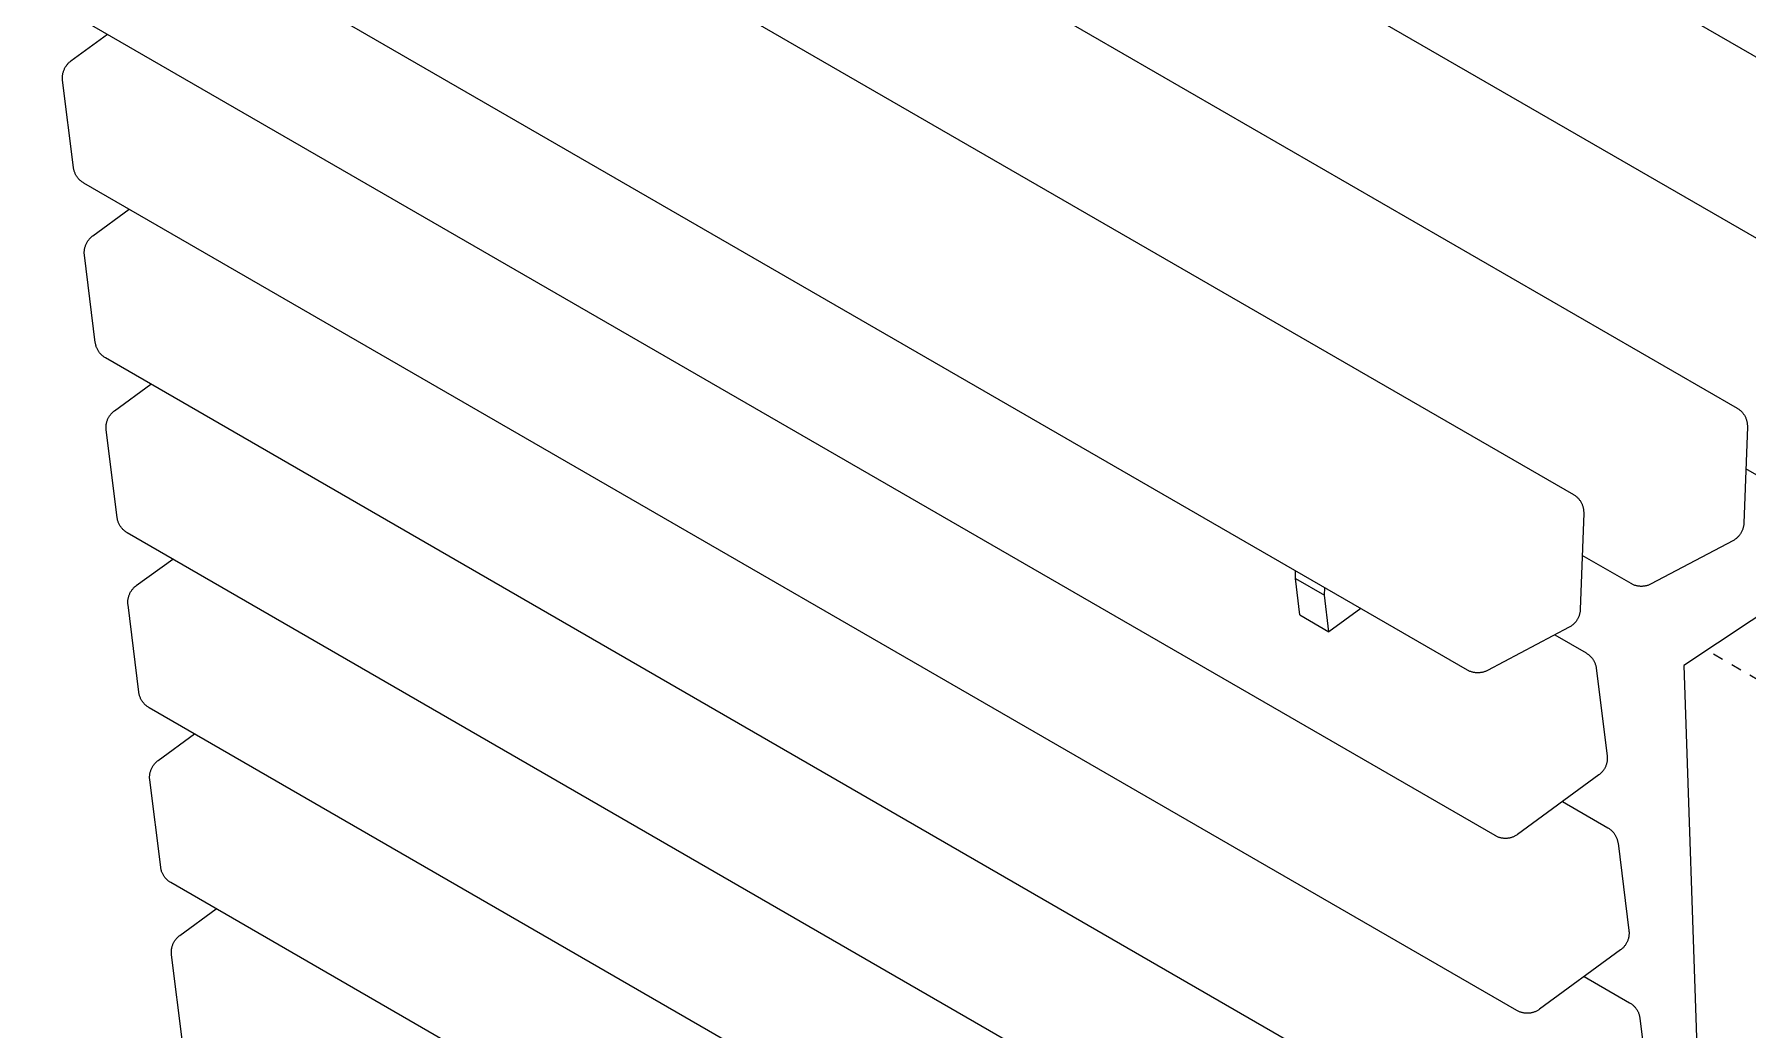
# Model space of a CAD drawing. Header units: inches. Extents: x -6 to 95, y -2 to 61.
# Drawn here: x 66.34 to 82.66, y 39.57 to 49.05 of the extents above; entities that cross this region are included whole.
import ezdxf

# ---------------------------------------------------------------- set-up
doc = ezdxf.new("R2010")
doc.units = ezdxf.units.IN
doc.linetypes.add('HIDDEN', pattern=[1.905, 1.27, -0.635])
doc.layers.add('ZANO_R', color=7, linetype='Continuous', lineweight=0)
doc.layers.add('ZANO_R_przerywana', color=250, linetype='HIDDEN', lineweight=0)

msp = doc.modelspace()

# ---------------------------------------------------------------- linework, layer by layer
at = {"layer": 'ZANO_R'}
for p, q in [((72.02806, 55.01718), (85.67631, 47.13737)), ((70.46965, 54.19349), (84.1179, 46.31367)), ((68.91125, 53.3698), (82.55949, 45.48998)), ((67.35284, 52.54611), (81.00108, 44.66629)), ((79.99199, 42.99455), (66.34375, 50.87437)), ((80.25561, 41.41805), (66.60737, 49.29787)), ((66.6932, 48.79467), (67.03959, 49.04833)), ((66.68259, 48.78632), (66.68782, 48.79059)), ((66.68782, 48.79059), (66.6932, 48.79467)), ((66.61262, 48.63836), (66.61283, 48.64511)), ((66.61265, 48.63161), (66.61262, 48.63836)), ((66.61291, 48.62487), (66.61265, 48.63161)), ((66.61283, 48.64511), (66.61326, 48.65185)), ((66.61326, 48.65185), (66.61393, 48.65857)), ((66.61393, 48.65857), (66.61483, 48.66526)), ((66.61483, 48.66526), (66.61595, 48.67191)), ((66.61595, 48.67191), (66.6173, 48.67853)), ((66.6173, 48.67853), (66.61888, 48.68509)), ((66.61888, 48.68509), (66.62069, 48.6916)), ((66.62069, 48.6916), (66.62271, 48.69804)), ((66.62271, 48.69804), (66.62495, 48.7044)), ((66.62495, 48.7044), (66.62742, 48.71069)), ((66.62742, 48.71069), (66.63009, 48.71689)), ((66.63009, 48.71689), (66.63298, 48.72299)), ((66.63298, 48.72299), (66.63607, 48.72899)), ((66.63607, 48.72899), (66.63937, 48.73488)), ((66.63937, 48.73488), (66.64286, 48.74066)), ((66.64286, 48.74066), (66.64656, 48.74631)), ((66.64656, 48.74631), (66.65044, 48.75183)), ((66.65044, 48.75183), (66.65451, 48.75722)), ((66.65451, 48.75722), (66.65877, 48.76246)), ((66.65877, 48.76246), (66.6632, 48.76755)), ((66.6632, 48.76755), (66.6678, 48.77249)), ((66.6678, 48.77249), (66.67257, 48.77727)), ((66.67257, 48.77727), (66.6775, 48.78188)), ((66.6775, 48.78188), (66.68259, 48.78632)), ((66.6134, 48.61813), (66.61291, 48.62487)), ((66.61412, 48.61142), (66.6134, 48.61813)), ((66.71783, 47.77875), (66.61412, 48.61142)), ((66.71878, 47.77208), (66.71783, 47.77875)), ((66.71995, 47.76545), (66.71878, 47.77208)), ((66.72135, 47.75886), (66.71995, 47.76545)), ((66.72297, 47.75232), (66.72135, 47.75886)), ((66.72482, 47.74585), (66.72297, 47.75232)), ((66.72689, 47.73944), (66.72482, 47.74585)), ((66.72917, 47.7331), (66.72689, 47.73944)), ((66.73167, 47.72685), (66.72917, 47.7331)), ((66.73439, 47.72068), (66.73167, 47.72685)), ((66.73731, 47.71462), (66.73439, 47.72068)), ((66.74044, 47.70865), (66.73731, 47.71462)), ((66.74377, 47.7028), (66.74044, 47.70865)), ((66.74729, 47.69706), (66.74377, 47.7028)), ((66.75102, 47.69145), (66.74729, 47.69706)), ((66.75493, 47.68597), (66.75102, 47.69145)), ((66.75902, 47.68062), (66.75493, 47.68597)), ((66.7633, 47.67542), (66.75902, 47.68062)), ((66.76775, 47.67037), (66.7633, 47.67542)), ((66.77238, 47.66547), (66.76775, 47.67037)), ((66.77716, 47.66073), (66.77238, 47.66547)), ((66.78211, 47.65616), (66.77716, 47.66073)), ((66.78721, 47.65176), (66.78211, 47.65616)), ((66.79246, 47.64754), (66.78721, 47.65176)), ((66.79785, 47.6435), (66.79246, 47.64754)), ((66.80337, 47.63965), (66.79785, 47.6435)), ((66.80902, 47.63599), (66.80337, 47.63965)), ((66.8148, 47.63252), (66.80902, 47.63599)), ((80.46304, 39.7527), (66.8148, 47.63252)), ((66.90062, 47.12932), (67.24702, 47.38298)), ((66.82136, 46.99322), (66.82225, 46.99991)), ((66.82225, 46.99991), (66.82338, 47.00657)), ((66.82338, 47.00657), (66.82473, 47.01318)), ((66.82473, 47.01318), (66.82631, 47.01974)), ((66.82631, 47.01974), (66.82811, 47.02625)), ((66.82811, 47.02625), (66.83014, 47.03269)), ((66.83014, 47.03269), (66.83238, 47.03906)), ((66.83238, 47.03906), (66.83484, 47.04534)), ((66.83484, 47.04534), (66.83752, 47.05154)), ((66.83752, 47.05154), (66.8404, 47.05765)), ((66.8404, 47.05765), (66.84349, 47.06365)), ((66.84349, 47.06365), (66.84679, 47.06954)), ((66.84679, 47.06954), (66.85029, 47.07531)), ((66.85029, 47.07531), (66.85398, 47.08096)), ((66.85398, 47.08096), (66.85787, 47.08648)), ((66.85787, 47.08648), (66.86194, 47.09187)), ((66.86194, 47.09187), (66.86619, 47.09711)), ((66.86619, 47.09711), (66.87062, 47.10221)), ((66.87062, 47.10221), (66.87523, 47.10714)), ((66.87523, 47.10714), (66.87999, 47.11192)), ((66.87999, 47.11192), (66.88492, 47.11653)), ((66.88492, 47.11653), (66.89001, 47.12098)), ((66.89001, 47.12098), (66.89524, 47.12524)), ((66.89524, 47.12524), (66.90062, 47.12932)), ((66.82005, 46.97301), (66.82025, 46.97976)), ((66.82007, 46.96626), (66.82005, 46.97301)), ((66.82033, 46.95952), (66.82007, 46.96626)), ((66.82025, 46.97976), (66.82069, 46.9865)), ((66.82082, 46.95278), (66.82033, 46.95952)), ((66.82069, 46.9865), (66.82136, 46.99322)), ((66.82154, 46.94607), (66.82082, 46.95278)), ((66.92525, 46.1134), (66.82154, 46.94607)), ((66.9262, 46.10673), (66.92525, 46.1134)), ((66.92737, 46.1001), (66.9262, 46.10673)), ((66.92877, 46.09351), (66.92737, 46.1001)), ((66.9304, 46.08698), (66.92877, 46.09351)), ((66.93225, 46.0805), (66.9304, 46.08698)), ((66.93431, 46.07409), (66.93225, 46.0805)), ((66.9366, 46.06775), (66.93431, 46.07409)), ((66.9391, 46.0615), (66.9366, 46.06775)), ((66.94181, 46.05534), (66.9391, 46.0615)), ((66.94473, 46.04927), (66.94181, 46.05534)), ((66.94786, 46.0433), (66.94473, 46.04927)), ((66.95119, 46.03745), (66.94786, 46.0433)), ((66.95472, 46.03171), (66.95119, 46.03745)), ((66.95844, 46.0261), (66.95472, 46.03171)), ((66.96235, 46.02062), (66.95844, 46.0261)), ((66.96645, 46.01527), (66.96235, 46.02062)), ((66.97073, 46.01007), (66.96645, 46.01527)), ((66.97518, 46.00502), (66.97073, 46.01007)), ((66.9798, 46.00012), (66.97518, 46.00502)), ((66.98459, 45.99538), (66.9798, 46.00012)), ((66.98954, 45.99081), (66.98459, 45.99538)), ((66.99463, 45.98642), (66.98954, 45.99081)), ((66.99988, 45.98219), (66.99463, 45.98642)), ((67.00527, 45.97816), (66.99988, 45.98219)), ((67.01079, 45.9743), (67.00527, 45.97816)), ((67.01645, 45.97064), (67.01079, 45.9743)), ((67.02222, 45.96717), (67.01645, 45.97064)), ((80.67046, 38.08736), (67.02222, 45.96717)), ((67.10805, 45.46397), (67.45444, 45.71763)), ((86.0501, 45.69571), (82.05351, 43.03799)), ((67.03554, 45.3609), (67.03756, 45.36734)), ((67.03756, 45.36734), (67.0398, 45.37371)), ((67.0398, 45.37371), (67.04227, 45.38)), ((67.04227, 45.38), (67.04494, 45.38619)), ((67.04494, 45.38619), (67.04783, 45.3923)), ((67.04783, 45.3923), (67.05092, 45.3983)), ((67.05092, 45.3983), (67.05422, 45.40419)), ((67.05422, 45.40419), (67.05771, 45.40996)), ((67.05771, 45.40996), (67.06141, 45.41562)), ((67.06141, 45.41562), (67.06529, 45.42114)), ((67.06529, 45.42114), (67.06936, 45.42652)), ((67.06936, 45.42652), (67.07362, 45.43176)), ((67.07362, 45.43176), (67.07805, 45.43686)), ((67.07805, 45.43686), (67.08265, 45.4418)), ((67.08265, 45.4418), (67.08742, 45.44658)), ((67.08742, 45.44658), (67.09235, 45.45119)), ((67.09235, 45.45119), (67.09744, 45.45563)), ((67.09744, 45.45563), (67.10267, 45.45989)), ((67.10267, 45.45989), (67.10805, 45.46397)), ((82.55949, 45.48998), (82.56521, 45.48655)), ((82.56521, 45.48655), (82.5708, 45.48293)), ((82.5708, 45.48293), (82.57627, 45.47912)), ((82.57627, 45.47912), (82.58161, 45.47513)), ((82.58161, 45.47513), (82.58681, 45.47096)), ((82.58681, 45.47096), (82.59187, 45.46662)), ((82.59187, 45.46662), (82.59677, 45.46211)), ((82.59677, 45.46211), (82.60152, 45.45743)), ((82.60152, 45.45743), (82.60611, 45.4526)), ((82.60611, 45.4526), (82.61054, 45.44761)), ((82.61054, 45.44761), (82.61479, 45.44248)), ((82.61479, 45.44248), (82.61886, 45.4372)), ((82.61886, 45.4372), (82.62276, 45.43179)), ((82.62276, 45.43179), (82.62647, 45.42626)), ((82.62647, 45.42626), (82.62999, 45.4206)), ((82.62999, 45.4206), (82.63332, 45.41482)), ((82.63332, 45.41482), (82.63645, 45.40894)), ((82.63645, 45.40894), (82.63938, 45.40295)), ((82.63938, 45.40295), (82.6421, 45.39686)), ((82.6421, 45.39686), (82.64462, 45.39069)), ((82.64462, 45.39069), (82.64692, 45.38444)), ((82.64692, 45.38444), (82.64902, 45.37811)), ((82.64902, 45.37811), (82.6509, 45.37172)), ((82.6509, 45.37172), (82.65256, 45.36526)), ((82.65256, 45.36526), (82.654, 45.35875)), ((67.02747, 45.30767), (67.02768, 45.31442)), ((67.0275, 45.30092), (67.02747, 45.30767)), ((67.02776, 45.29417), (67.0275, 45.30092)), ((67.02768, 45.31442), (67.02811, 45.32115)), ((67.02825, 45.28744), (67.02776, 45.29417)), ((67.02811, 45.32115), (67.02878, 45.32787)), ((67.02897, 45.28072), (67.02825, 45.28744)), ((67.02878, 45.32787), (67.02968, 45.33456)), ((67.13268, 44.44805), (67.02897, 45.28072)), ((67.02968, 45.33456), (67.0308, 45.34122)), ((67.0308, 45.34122), (67.03215, 45.34783)), ((67.03215, 45.34783), (67.03373, 45.3544)), ((67.03373, 45.3544), (67.03554, 45.3609)), ((82.65784, 45.31236), (82.62491, 44.3936)), ((82.654, 45.35875), (82.65522, 45.3522)), ((82.65522, 45.3522), (82.65622, 45.34561)), ((82.65622, 45.34561), (82.65699, 45.33899)), ((82.65699, 45.33899), (82.65754, 45.33235)), ((82.65754, 45.33235), (82.65787, 45.32569)), ((82.65797, 45.31902), (82.65784, 45.31236)), ((82.65787, 45.32569), (82.65797, 45.31902)), ((83.10881, 44.64193), (82.64344, 44.91061)), ((81.00108, 44.66629), (81.0068, 44.66286)), ((81.0068, 44.66286), (81.01239, 44.65924)), ((81.01239, 44.65924), (81.01786, 44.65543)), ((81.01786, 44.65543), (81.0232, 44.65144)), ((81.0232, 44.65144), (81.0284, 44.64727)), ((81.0284, 44.64727), (81.03346, 44.64293)), ((81.03346, 44.64293), (81.03836, 44.63841)), ((81.03836, 44.63841), (81.04311, 44.63374)), ((81.04311, 44.63374), (81.0477, 44.6289)), ((81.0477, 44.6289), (81.05213, 44.62392)), ((81.05213, 44.62392), (81.05638, 44.61879)), ((81.05638, 44.61879), (81.06046, 44.61351)), ((81.06046, 44.61351), (81.06435, 44.6081)), ((81.06435, 44.6081), (81.06806, 44.60257)), ((81.06806, 44.60257), (81.07158, 44.59691)), ((81.07158, 44.59691), (81.07491, 44.59113)), ((81.07491, 44.59113), (81.07804, 44.58524)), ((81.07804, 44.58524), (81.08097, 44.57926)), ((81.08097, 44.57926), (81.08369, 44.57317)), ((81.08369, 44.57317), (81.08621, 44.567)), ((81.08621, 44.567), (81.08852, 44.56075)), ((81.08852, 44.56075), (81.09061, 44.55442)), ((81.09061, 44.55442), (81.09249, 44.54802)), ((81.09249, 44.54802), (81.09415, 44.54157)), ((67.13362, 44.44138), (67.13268, 44.44805)), ((67.1348, 44.43475), (67.13362, 44.44138)), ((67.1362, 44.42816), (67.1348, 44.43475)), ((67.13782, 44.42163), (67.1362, 44.42816)), ((67.13967, 44.41515), (67.13782, 44.42163)), ((67.14174, 44.40874), (67.13967, 44.41515)), ((67.14402, 44.40241), (67.14174, 44.40874)), ((67.14652, 44.39615), (67.14402, 44.40241)), ((67.14924, 44.38999), (67.14652, 44.39615)), ((67.15216, 44.38392), (67.14924, 44.38999)), ((81.09943, 44.48867), (81.0665, 43.56991)), ((81.09415, 44.54157), (81.09559, 44.53506)), ((81.09559, 44.53506), (81.09681, 44.52851)), ((81.09681, 44.52851), (81.09781, 44.52192)), ((81.09781, 44.52192), (81.09858, 44.5153)), ((81.09858, 44.5153), (81.09913, 44.50866)), ((81.09913, 44.50866), (81.09946, 44.502)), ((81.09956, 44.49533), (81.09943, 44.48867)), ((81.09946, 44.502), (81.09956, 44.49533)), ((82.62456, 44.38695), (82.62398, 44.38031)), ((82.62491, 44.3936), (82.62456, 44.38695)), ((67.15529, 44.37796), (67.15216, 44.38392)), ((67.15861, 44.3721), (67.15529, 44.37796)), ((67.16214, 44.36637), (67.15861, 44.3721)), ((67.16586, 44.36075), (67.16214, 44.36637)), ((67.16978, 44.35527), (67.16586, 44.36075)), ((67.17387, 44.34993), (67.16978, 44.35527)), ((67.17815, 44.34472), (67.17387, 44.34993)), ((67.1826, 44.33967), (67.17815, 44.34472)), ((67.18723, 44.33477), (67.1826, 44.33967)), ((67.19201, 44.33004), (67.18723, 44.33477)), ((67.19696, 44.32547), (67.19201, 44.33004)), ((67.20206, 44.32107), (67.19696, 44.32547)), ((67.20731, 44.31685), (67.20206, 44.32107)), ((67.2127, 44.31281), (67.20731, 44.31685)), ((67.21822, 44.30895), (67.2127, 44.31281)), ((67.22387, 44.30529), (67.21822, 44.30895)), ((67.22965, 44.30183), (67.22387, 44.30529)), ((80.87789, 36.42201), (67.22965, 44.30183)), ((82.52011, 44.22653), (81.74091, 43.81468)), ((82.52595, 44.22974), (82.52011, 44.22653)), ((82.53168, 44.23315), (82.52595, 44.22974)), ((82.53728, 44.23675), (82.53168, 44.23315)), ((82.54276, 44.24053), (82.53728, 44.23675)), ((82.54812, 44.2445), (82.54276, 44.24053)), ((82.55333, 44.24865), (82.54812, 44.2445)), ((82.5584, 44.25298), (82.55333, 44.24865)), ((82.56332, 44.25747), (82.5584, 44.25298)), ((82.56808, 44.26213), (82.56332, 44.25747)), ((82.57269, 44.26694), (82.56808, 44.26213)), ((82.57713, 44.27191), (82.57269, 44.26694)), ((82.5814, 44.27702), (82.57713, 44.27191)), ((82.58549, 44.28228), (82.5814, 44.27702)), ((82.58941, 44.28767), (82.58549, 44.28228)), ((82.59314, 44.29319), (82.58941, 44.28767)), ((82.59668, 44.29884), (82.59314, 44.29319)), ((82.60002, 44.3046), (82.59668, 44.29884)), ((82.60317, 44.31047), (82.60002, 44.3046)), ((82.60612, 44.31644), (82.60317, 44.31047)), ((82.60887, 44.32251), (82.60612, 44.31644)), ((82.61141, 44.32867), (82.60887, 44.32251)), ((82.61374, 44.33492), (82.61141, 44.32867)), ((82.61586, 44.34123), (82.61374, 44.33492)), ((82.61776, 44.34762), (82.61586, 44.34123)), ((82.61944, 44.35406), (82.61776, 44.34762)), ((82.62091, 44.36056), (82.61944, 44.35406)), ((82.62216, 44.36711), (82.62091, 44.36056)), ((82.62318, 44.37369), (82.62216, 44.36711)), ((82.62398, 44.38031), (82.62318, 44.37369)), ((81.5504, 43.81824), (81.08503, 44.08692)), ((67.31547, 43.79862), (67.66187, 44.05228)), ((78.3536, 43.86718), (78.35618, 43.93899)), ((67.25525, 43.72695), (67.25834, 43.73295)), ((67.25834, 43.73295), (67.26164, 43.73884)), ((67.26164, 43.73884), (67.26514, 43.74462)), ((67.26514, 43.74462), (67.26883, 43.75027)), ((67.26883, 43.75027), (67.27272, 43.75579)), ((67.27272, 43.75579), (67.27679, 43.76117)), ((67.27679, 43.76117), (67.28104, 43.76642)), ((67.28104, 43.76642), (67.28547, 43.77151)), ((67.28547, 43.77151), (67.29007, 43.77645)), ((67.29007, 43.77645), (67.29484, 43.78123)), ((67.29484, 43.78123), (67.29977, 43.78584)), ((67.29977, 43.78584), (67.30486, 43.79028)), ((67.30486, 43.79028), (67.31009, 43.79454)), ((67.31009, 43.79454), (67.31547, 43.79862)), ((78.3536, 43.86718), (78.63214, 43.70636)), ((78.39531, 43.51919), (78.3536, 43.86718)), ((78.63214, 43.70636), (78.63471, 43.77817)), ((81.5564, 43.81492), (81.5504, 43.81824)), ((81.56251, 43.8118), (81.5564, 43.81492)), ((81.56872, 43.8089), (81.56251, 43.8118)), ((81.57503, 43.80622), (81.56872, 43.8089)), ((81.58143, 43.80376), (81.57503, 43.80622)), ((81.58792, 43.80152), (81.58143, 43.80376)), ((81.59448, 43.79952), (81.58792, 43.80152)), ((81.6011, 43.79774), (81.59448, 43.79952)), ((81.60778, 43.79619), (81.6011, 43.79774)), ((81.61451, 43.79488), (81.60778, 43.79619)), ((81.62128, 43.7938), (81.61451, 43.79488)), ((81.62809, 43.79295), (81.62128, 43.7938)), ((81.63492, 43.79235), (81.62809, 43.79295)), ((81.64177, 43.79198), (81.63492, 43.79235)), ((81.64862, 43.79185), (81.64177, 43.79198)), ((81.65548, 43.79196), (81.64862, 43.79185)), ((81.66233, 43.79231), (81.65548, 43.79196)), ((81.66916, 43.7929), (81.66233, 43.79231)), ((81.67597, 43.79373), (81.66916, 43.7929)), ((81.68275, 43.79479), (81.67597, 43.79373)), ((81.68948, 43.79608), (81.68275, 43.79479)), ((81.69617, 43.79762), (81.68948, 43.79608)), ((81.70279, 43.79938), (81.69617, 43.79762)), ((81.70936, 43.80137), (81.70279, 43.79938)), ((81.71584, 43.80359), (81.70936, 43.80137)), ((81.72225, 43.80603), (81.71584, 43.80359)), ((81.72857, 43.8087), (81.72225, 43.80603)), ((81.73479, 43.81158), (81.72857, 43.8087)), ((81.74091, 43.81468), (81.73479, 43.81158)), ((67.2349, 43.64232), (67.2351, 43.64907)), ((67.23492, 43.63557), (67.2349, 43.64232)), ((67.23518, 43.62882), (67.23492, 43.63557)), ((67.2351, 43.64907), (67.23554, 43.6558)), ((67.23567, 43.62209), (67.23518, 43.62882)), ((67.23554, 43.6558), (67.23621, 43.66252)), ((67.23639, 43.61538), (67.23567, 43.62209)), ((67.23621, 43.66252), (67.2371, 43.66921)), ((67.3401, 42.7827), (67.23639, 43.61538)), ((67.2371, 43.66921), (67.23823, 43.67587)), ((67.23823, 43.67587), (67.23958, 43.68248)), ((67.23958, 43.68248), (67.24116, 43.68905)), ((67.24116, 43.68905), (67.24296, 43.69555)), ((67.24296, 43.69555), (67.24499, 43.70199)), ((67.24499, 43.70199), (67.24723, 43.70836)), ((67.24723, 43.70836), (67.24969, 43.71465)), ((67.24969, 43.71465), (67.25237, 43.72085)), ((67.25237, 43.72085), (67.25525, 43.72695)), ((78.67384, 43.35838), (78.63214, 43.70636)), ((78.97714, 43.58048), (78.67384, 43.35838)), ((81.0665, 43.56991), (81.06615, 43.56325)), ((78.39531, 43.51919), (78.67384, 43.35838)), ((80.96754, 43.40605), (80.96171, 43.40283)), ((80.97327, 43.40946), (80.96754, 43.40605)), ((80.97888, 43.41306), (80.97327, 43.40946)), ((80.98436, 43.41684), (80.97888, 43.41306)), ((80.98971, 43.42081), (80.98436, 43.41684)), ((80.99492, 43.42496), (80.98971, 43.42081)), ((80.99999, 43.42929), (80.99492, 43.42496)), ((81.00491, 43.43378), (80.99999, 43.42929)), ((81.00968, 43.43843), (81.00491, 43.43378)), ((81.01428, 43.44325), (81.00968, 43.43843)), ((81.01872, 43.44822), (81.01428, 43.44325)), ((81.02299, 43.45333), (81.01872, 43.44822)), ((81.02708, 43.45859), (81.02299, 43.45333)), ((81.031, 43.46398), (81.02708, 43.45859)), ((81.03473, 43.4695), (81.031, 43.46398)), ((81.03827, 43.47515), (81.03473, 43.4695)), ((81.04162, 43.48091), (81.03827, 43.47515)), ((81.04477, 43.48678), (81.04162, 43.48091)), ((81.04772, 43.49275), (81.04477, 43.48678)), ((81.05046, 43.49882), (81.04772, 43.49275)), ((81.053, 43.50498), (81.05046, 43.49882)), ((81.05533, 43.51122), (81.053, 43.50498)), ((81.05745, 43.51754), (81.05533, 43.51122)), ((81.05935, 43.52393), (81.05745, 43.51754)), ((81.06104, 43.53037), (81.05935, 43.52393)), ((81.0625, 43.53687), (81.06104, 43.53037)), ((81.06375, 43.54342), (81.0625, 43.53687)), ((81.06477, 43.55), (81.06375, 43.54342)), ((81.06557, 43.55662), (81.06477, 43.55)), ((81.06615, 43.56325), (81.06557, 43.55662)), ((80.96171, 43.40283), (80.1825, 42.99099)), ((80.82382, 43.32995), (81.12183, 43.15789)), ((81.12183, 43.15789), (81.1276, 43.15443)), ((81.1276, 43.15443), (81.13325, 43.15077)), ((81.13325, 43.15077), (81.13878, 43.14691)), ((81.13878, 43.14691), (81.14417, 43.14287)), ((81.14417, 43.14287), (81.14941, 43.13865)), ((81.14941, 43.13865), (81.15451, 43.13425)), ((81.15451, 43.13425), (81.15946, 43.12968)), ((81.15946, 43.12968), (81.16425, 43.12495)), ((81.16425, 43.12495), (81.16887, 43.12005)), ((81.16887, 43.12005), (81.17332, 43.115)), ((81.17332, 43.115), (81.1776, 43.10979)), ((81.1776, 43.10979), (81.1817, 43.10445)), ((81.1817, 43.10445), (81.18561, 43.09897)), ((81.18561, 43.09897), (81.18933, 43.09335)), ((81.18933, 43.09335), (81.19286, 43.08762)), ((81.19286, 43.08762), (81.19619, 43.08176)), ((81.19619, 43.08176), (81.19932, 43.0758)), ((79.99799, 42.99122), (79.99199, 42.99455)), ((80.0041, 42.98811), (79.99799, 42.99122)), ((80.01031, 42.98521), (80.0041, 42.98811)), ((80.01663, 42.98253), (80.01031, 42.98521)), ((80.02303, 42.98007), (80.01663, 42.98253)), ((80.02951, 42.97783), (80.02303, 42.98007)), ((80.03607, 42.97582), (80.02951, 42.97783)), ((80.04269, 42.97405), (80.03607, 42.97582)), ((80.04937, 42.9725), (80.04269, 42.97405)), ((80.0561, 42.97118), (80.04937, 42.9725)), ((80.06287, 42.9701), (80.0561, 42.97118)), ((80.06968, 42.96926), (80.06287, 42.9701)), ((80.07651, 42.96866), (80.06968, 42.96926)), ((80.08336, 42.96829), (80.07651, 42.96866)), ((80.09022, 42.96816), (80.08336, 42.96829)), ((80.09707, 42.96827), (80.09022, 42.96816)), ((80.10392, 42.96862), (80.09707, 42.96827)), ((80.11076, 42.96921), (80.10392, 42.96862)), ((80.11756, 42.97004), (80.11076, 42.96921)), ((80.12434, 42.9711), (80.11756, 42.97004)), ((80.13107, 42.97239), (80.12434, 42.9711)), ((80.13776, 42.97392), (80.13107, 42.97239)), ((80.14439, 42.97569), (80.13776, 42.97392)), ((80.15095, 42.97768), (80.14439, 42.97569)), ((80.15744, 42.9799), (80.15095, 42.97768)), ((80.16384, 42.98234), (80.15744, 42.9799)), ((80.17016, 42.98501), (80.16384, 42.98234)), ((80.17638, 42.98789), (80.17016, 42.98501)), ((80.1825, 42.99099), (80.17638, 42.98789)), ((81.19932, 43.0758), (81.20224, 43.06973)), ((81.20224, 43.06973), (81.20495, 43.06357)), ((81.20495, 43.06357), (81.20745, 43.05731)), ((81.20745, 43.05731), (81.20974, 43.05098)), ((81.20974, 43.05098), (81.2118, 43.04457)), ((81.2118, 43.04457), (81.21365, 43.03809)), ((81.21365, 43.03809), (81.21528, 43.03156)), ((81.21528, 43.03156), (81.21668, 43.02497)), ((81.21668, 43.02497), (81.21785, 43.01834)), ((81.21785, 43.01834), (81.2188, 43.01167)), ((81.2188, 43.01167), (81.32251, 42.179)), ((82.05351, 43.03799), (82.33104, 34.83697)), ((67.34105, 42.77603), (67.3401, 42.7827)), ((67.34222, 42.7694), (67.34105, 42.77603)), ((67.34362, 42.76282), (67.34222, 42.7694)), ((67.34525, 42.75628), (67.34362, 42.76282)), ((67.3471, 42.7498), (67.34525, 42.75628)), ((67.34916, 42.74339), (67.3471, 42.7498)), ((67.35145, 42.73706), (67.34916, 42.74339)), ((67.35395, 42.73081), (67.35145, 42.73706)), ((67.35666, 42.72464), (67.35395, 42.73081)), ((67.35958, 42.71857), (67.35666, 42.72464)), ((67.36271, 42.71261), (67.35958, 42.71857)), ((67.36604, 42.70676), (67.36271, 42.71261)), ((67.36957, 42.70102), (67.36604, 42.70676)), ((67.37329, 42.69541), (67.36957, 42.70102)), ((67.3772, 42.68992), (67.37329, 42.69541)), ((67.3813, 42.68458), (67.3772, 42.68992)), ((67.38558, 42.67938), (67.3813, 42.68458)), ((67.39003, 42.67432), (67.38558, 42.67938)), ((67.39465, 42.66943), (67.39003, 42.67432)), ((67.39944, 42.66469), (67.39465, 42.66943)), ((67.40438, 42.66012), (67.39944, 42.66469)), ((67.40948, 42.65572), (67.40438, 42.66012)), ((67.41473, 42.6515), (67.40948, 42.65572)), ((67.42012, 42.64746), (67.41473, 42.6515)), ((67.42564, 42.64361), (67.42012, 42.64746)), ((67.4313, 42.63994), (67.42564, 42.64361)), ((67.43707, 42.63648), (67.4313, 42.63994)), ((81.08531, 34.75666), (67.43707, 42.63648)), ((67.5229, 42.13328), (67.86929, 42.38693)), ((67.48421, 42.09583), (67.48847, 42.10107)), ((67.48847, 42.10107), (67.4929, 42.10616)), ((67.4929, 42.10616), (67.4975, 42.1111)), ((67.4975, 42.1111), (67.50227, 42.11588)), ((67.50227, 42.11588), (67.5072, 42.12049)), ((67.5072, 42.12049), (67.51228, 42.12493)), ((67.51228, 42.12493), (67.51752, 42.1292)), ((67.51752, 42.1292), (67.5229, 42.13328)), ((81.31774, 42.10532), (81.31594, 42.09882)), ((81.31932, 42.11189), (81.31774, 42.10532)), ((81.32067, 42.1185), (81.31932, 42.11189)), ((81.3218, 42.12516), (81.32067, 42.1185)), ((81.32269, 42.13185), (81.3218, 42.12516)), ((81.32251, 42.179), (81.32323, 42.17228)), ((81.32336, 42.13857), (81.32269, 42.13185)), ((81.32323, 42.17228), (81.32372, 42.16555)), ((81.3238, 42.1453), (81.32336, 42.13857)), ((81.32372, 42.16555), (81.32397, 42.1588)), ((81.324, 42.15205), (81.3238, 42.1453)), ((81.32397, 42.1588), (81.324, 42.15205)), ((67.44232, 41.97697), (67.44253, 41.98372)), ((67.44235, 41.97022), (67.44232, 41.97697)), ((67.44261, 41.96347), (67.44235, 41.97022)), ((67.44253, 41.98372), (67.44296, 41.99046)), ((67.4431, 41.95674), (67.44261, 41.96347)), ((67.44296, 41.99046), (67.44363, 41.99717)), ((67.44382, 41.95003), (67.4431, 41.95674)), ((67.44363, 41.99717), (67.44453, 42.00387)), ((67.54753, 41.11735), (67.44382, 41.95003)), ((67.44453, 42.00387), (67.44565, 42.01052)), ((67.44565, 42.01052), (67.447, 42.01714)), ((67.447, 42.01714), (67.44858, 42.0237)), ((67.44858, 42.0237), (67.45039, 42.03021)), ((67.45039, 42.03021), (67.45241, 42.03665)), ((67.45241, 42.03665), (67.45465, 42.04301)), ((67.45465, 42.04301), (67.45712, 42.0493)), ((67.45712, 42.0493), (67.45979, 42.0555)), ((67.45979, 42.0555), (67.46268, 42.0616)), ((67.46268, 42.0616), (67.46577, 42.0676)), ((67.46577, 42.0676), (67.46907, 42.07349)), ((67.46907, 42.07349), (67.47256, 42.07927)), ((67.47256, 42.07927), (67.47626, 42.08492)), ((67.47626, 42.08492), (67.48014, 42.09044)), ((67.48014, 42.09044), (67.48421, 42.09583)), ((81.24343, 41.99575), (80.47045, 41.42971)), ((81.2488, 41.99983), (81.24343, 41.99575)), ((81.25404, 42.00409), (81.2488, 41.99983)), ((81.25912, 42.00853), (81.25404, 42.00409)), ((81.26406, 42.01314), (81.25912, 42.00853)), ((81.26882, 42.01792), (81.26406, 42.01314)), ((81.27343, 42.02286), (81.26882, 42.01792)), ((81.27786, 42.02795), (81.27343, 42.02286)), ((81.28211, 42.0332), (81.27786, 42.02795)), ((81.28618, 42.03858), (81.28211, 42.0332)), ((81.29007, 42.0441), (81.28618, 42.03858)), ((81.29376, 42.04976), (81.29007, 42.0441)), ((81.29726, 42.05553), (81.29376, 42.04976)), ((81.30055, 42.06142), (81.29726, 42.05553)), ((81.30365, 42.06742), (81.30055, 42.06142)), ((81.30653, 42.07353), (81.30365, 42.06742)), ((81.30921, 42.07972), (81.30653, 42.07353)), ((81.31167, 42.08601), (81.30921, 42.07972)), ((81.31391, 42.09238), (81.31167, 42.08601)), ((81.31594, 42.09882), (81.31391, 42.09238)), ((80.89703, 41.74209), (81.32925, 41.49255)), ((81.32925, 41.49255), (81.33503, 41.48908)), ((81.33503, 41.48908), (81.34068, 41.48542)), ((81.34068, 41.48542), (81.3462, 41.48156)), ((81.3462, 41.48156), (81.35159, 41.47752)), ((81.35159, 41.47752), (81.35684, 41.4733)), ((81.35684, 41.4733), (81.36194, 41.46891)), ((81.36194, 41.46891), (81.36689, 41.46433)), ((81.36689, 41.46433), (81.37167, 41.4596)), ((81.37167, 41.4596), (81.3763, 41.4547)), ((81.3763, 41.4547), (81.38075, 41.44965)), ((81.38075, 41.44965), (81.38503, 41.44445)), ((80.26147, 41.4148), (80.25561, 41.41805)), ((80.26743, 41.41176), (80.26147, 41.4148)), ((80.27349, 41.40891), (80.26743, 41.41176)), ((80.27964, 41.40628), (80.27349, 41.40891)), ((80.28588, 41.40385), (80.27964, 41.40628)), ((80.2922, 41.40164), (80.28588, 41.40385)), ((80.29859, 41.39965), (80.2922, 41.40164)), ((80.30504, 41.39787), (80.29859, 41.39965)), ((80.31155, 41.39631), (80.30504, 41.39787)), ((80.31811, 41.39498), (80.31155, 41.39631)), ((80.32472, 41.39387), (80.31811, 41.39498)), ((80.33135, 41.39298), (80.32472, 41.39387)), ((80.33801, 41.39232), (80.33135, 41.39298)), ((80.34469, 41.39189), (80.33801, 41.39232)), ((80.35138, 41.39168), (80.34469, 41.39189)), ((80.35808, 41.39171), (80.35138, 41.39168)), ((80.36477, 41.39195), (80.35808, 41.39171)), ((80.37144, 41.39243), (80.36477, 41.39195)), ((80.3781, 41.39313), (80.37144, 41.39243)), ((80.38473, 41.39406), (80.3781, 41.39313)), ((80.39133, 41.39522), (80.38473, 41.39406)), ((80.39788, 41.39659), (80.39133, 41.39522)), ((80.40438, 41.39819), (80.39788, 41.39659)), ((80.41082, 41.40001), (80.40438, 41.39819)), ((80.4172, 41.40205), (80.41082, 41.40001)), ((80.4235, 41.4043), (80.4172, 41.40205)), ((80.42972, 41.40677), (80.4235, 41.4043)), ((80.43586, 41.40944), (80.42972, 41.40677)), ((80.4419, 41.41232), (80.43586, 41.40944)), ((80.44784, 41.41541), (80.4419, 41.41232)), ((80.45367, 41.4187), (80.44784, 41.41541)), ((80.45939, 41.42218), (80.45367, 41.4187)), ((80.46499, 41.42585), (80.45939, 41.42218)), ((80.47045, 41.42971), (80.46499, 41.42585)), ((81.38503, 41.44445), (81.38912, 41.4391)), ((81.38912, 41.4391), (81.39303, 41.43362)), ((81.39303, 41.43362), (81.39676, 41.42801)), ((81.39676, 41.42801), (81.40028, 41.42227)), ((81.40028, 41.42227), (81.40361, 41.41642)), ((81.40361, 41.41642), (81.40674, 41.41045)), ((81.40674, 41.41045), (81.40966, 41.40438)), ((81.40966, 41.40438), (81.41238, 41.39822)), ((81.41238, 41.39822), (81.41488, 41.39197)), ((81.41488, 41.39197), (81.41716, 41.38563)), ((81.41716, 41.38563), (81.41923, 41.37922)), ((81.41923, 41.37922), (81.42108, 41.37274)), ((81.42108, 41.37274), (81.4227, 41.36621)), ((81.4227, 41.36621), (81.4241, 41.35962)), ((81.4241, 41.35962), (81.42527, 41.35299)), ((81.42527, 41.35299), (81.42622, 41.34632)), ((81.42622, 41.34632), (81.52993, 40.51365)), ((67.54847, 41.11069), (67.54753, 41.11735)), ((67.54965, 41.10406), (67.54847, 41.11069)), ((67.55105, 41.09747), (67.54965, 41.10406)), ((67.55267, 41.09093), (67.55105, 41.09747)), ((67.55452, 41.08446), (67.55267, 41.09093)), ((67.55659, 41.07805), (67.55452, 41.08446)), ((67.55887, 41.07171), (67.55659, 41.07805)), ((67.56137, 41.06546), (67.55887, 41.07171)), ((67.56409, 41.05929), (67.56137, 41.06546)), ((67.56701, 41.05323), (67.56409, 41.05929)), ((67.57014, 41.04726), (67.56701, 41.05323)), ((67.57346, 41.04141), (67.57014, 41.04726)), ((67.57699, 41.03567), (67.57346, 41.04141)), ((67.58071, 41.03006), (67.57699, 41.03567)), ((67.58463, 41.02458), (67.58071, 41.03006)), ((67.58872, 41.01923), (67.58463, 41.02458)), ((67.593, 41.01403), (67.58872, 41.01923)), ((67.59745, 41.00898), (67.593, 41.01403)), ((67.60208, 41.00408), (67.59745, 41.00898)), ((67.60686, 40.99934), (67.60208, 41.00408)), ((67.61181, 40.99477), (67.60686, 40.99934)), ((67.61691, 40.99037), (67.61181, 40.99477)), ((67.62216, 40.98615), (67.61691, 40.99037)), ((67.62755, 40.98211), (67.62216, 40.98615)), ((67.63307, 40.97826), (67.62755, 40.98211)), ((67.63872, 40.9746), (67.63307, 40.97826)), ((67.6445, 40.97113), (67.63872, 40.9746)), ((81.29274, 33.09131), (67.6445, 40.97113)), ((67.73032, 40.46793), (68.07672, 40.72159)), ((81.52993, 40.51365), (81.53065, 40.50694)), ((81.53079, 40.47322), (81.53012, 40.4665)), ((81.53065, 40.50694), (81.53114, 40.5002)), ((81.53122, 40.47996), (81.53079, 40.47322)), ((81.53114, 40.5002), (81.5314, 40.49346)), ((81.53143, 40.4867), (81.53122, 40.47996)), ((81.5314, 40.49346), (81.53143, 40.4867)), ((67.64975, 40.31162), (67.64995, 40.31837)), ((67.64977, 40.30487), (67.64975, 40.31162)), ((67.64995, 40.31837), (67.65039, 40.32511)), ((67.65039, 40.32511), (67.65106, 40.33183)), ((67.65106, 40.33183), (67.65195, 40.33852)), ((67.65195, 40.33852), (67.65308, 40.34517)), ((67.65308, 40.34517), (67.65443, 40.35179)), ((67.65443, 40.35179), (67.65601, 40.35835)), ((67.65601, 40.35835), (67.65781, 40.36486)), ((67.65781, 40.36486), (67.65984, 40.3713)), ((67.65984, 40.3713), (67.66208, 40.37767)), ((67.66208, 40.37767), (67.66454, 40.38395)), ((67.66454, 40.38395), (67.66722, 40.39015)), ((67.66722, 40.39015), (67.6701, 40.39625)), ((67.6701, 40.39625), (67.67319, 40.40226)), ((67.67319, 40.40226), (67.67649, 40.40815)), ((67.67649, 40.40815), (67.67999, 40.41392)), ((67.67999, 40.41392), (67.68368, 40.41957)), ((67.68368, 40.41957), (67.68757, 40.42509)), ((67.68757, 40.42509), (67.69164, 40.43048)), ((67.69164, 40.43048), (67.69589, 40.43572)), ((67.69589, 40.43572), (67.70032, 40.44082)), ((67.70032, 40.44082), (67.70492, 40.44575)), ((67.70492, 40.44575), (67.70969, 40.45053)), ((67.70969, 40.45053), (67.71462, 40.45514)), ((67.71462, 40.45514), (67.71971, 40.45958)), ((67.71971, 40.45958), (67.72494, 40.46385)), ((67.72494, 40.46385), (67.73032, 40.46793)), ((81.45085, 40.3304), (80.67788, 39.76437)), ((81.45623, 40.33448), (81.45085, 40.3304)), ((81.46146, 40.33874), (81.45623, 40.33448)), ((81.46655, 40.34318), (81.46146, 40.33874)), ((81.47148, 40.3478), (81.46655, 40.34318)), ((81.47625, 40.35257), (81.47148, 40.3478)), ((81.48085, 40.35751), (81.47625, 40.35257)), ((81.48528, 40.36261), (81.48085, 40.35751)), ((81.48954, 40.36785), (81.48528, 40.36261)), ((81.49361, 40.37323), (81.48954, 40.36785)), ((81.49749, 40.37876), (81.49361, 40.37323)), ((81.50119, 40.38441), (81.49749, 40.37876)), ((81.50468, 40.39018), (81.50119, 40.38441)), ((81.50798, 40.39607), (81.50468, 40.39018)), ((81.51107, 40.40207), (81.50798, 40.39607)), ((81.51396, 40.40818), (81.51107, 40.40207)), ((81.51663, 40.41438), (81.51396, 40.40818)), ((81.51909, 40.42066), (81.51663, 40.41438)), ((81.52134, 40.42703), (81.51909, 40.42066)), ((81.52336, 40.43347), (81.52134, 40.42703)), ((81.52517, 40.43998), (81.52336, 40.43347)), ((81.52674, 40.44654), (81.52517, 40.43998)), ((81.5281, 40.45315), (81.52674, 40.44654)), ((81.52922, 40.45981), (81.5281, 40.45315)), ((81.53012, 40.4665), (81.52922, 40.45981)), ((67.65003, 40.29813), (67.64977, 40.30487)), ((67.65052, 40.29139), (67.65003, 40.29813)), ((67.65124, 40.28468), (67.65052, 40.29139)), ((67.75495, 39.45201), (67.65124, 40.28468)), ((81.10446, 40.07674), (81.53668, 39.8272)), ((81.53668, 39.8272), (81.54245, 39.82373)), ((81.54245, 39.82373), (81.5481, 39.82007)), ((81.5481, 39.82007), (81.55363, 39.81622)), ((81.55363, 39.81622), (81.55902, 39.81218)), ((80.46889, 39.74946), (80.46304, 39.7527)), ((80.47485, 39.74641), (80.46889, 39.74946)), ((80.48091, 39.74357), (80.47485, 39.74641)), ((80.48707, 39.74093), (80.48091, 39.74357)), ((80.49331, 39.73851), (80.48707, 39.74093)), ((80.49962, 39.73629), (80.49331, 39.73851)), ((80.50601, 39.7343), (80.49962, 39.73629)), ((80.51247, 39.73252), (80.50601, 39.7343)), ((80.51898, 39.73097), (80.51247, 39.73252)), ((80.52554, 39.72963), (80.51898, 39.73097)), ((80.53214, 39.72852), (80.52554, 39.72963)), ((80.53878, 39.72763), (80.53214, 39.72852)), ((80.54544, 39.72697), (80.53878, 39.72763)), ((80.55212, 39.72654), (80.54544, 39.72697)), ((80.55881, 39.72634), (80.55212, 39.72654)), ((80.5655, 39.72636), (80.55881, 39.72634)), ((80.57219, 39.72661), (80.5655, 39.72636)), ((80.57887, 39.72708), (80.57219, 39.72661)), ((80.58553, 39.72779), (80.57887, 39.72708)), ((80.59216, 39.72872), (80.58553, 39.72779)), ((80.59875, 39.72987), (80.59216, 39.72872)), ((80.6053, 39.73125), (80.59875, 39.72987)), ((80.6118, 39.73284), (80.6053, 39.73125)), ((80.61824, 39.73466), (80.6118, 39.73284)), ((80.62462, 39.7367), (80.61824, 39.73466)), ((80.63092, 39.73895), (80.62462, 39.7367)), ((80.63715, 39.74142), (80.63092, 39.73895)), ((80.64328, 39.74409), (80.63715, 39.74142)), ((80.64933, 39.74698), (80.64328, 39.74409)), ((80.65527, 39.75006), (80.64933, 39.74698)), ((80.6611, 39.75335), (80.65527, 39.75006)), ((80.66682, 39.75683), (80.6611, 39.75335)), ((80.67241, 39.7605), (80.66682, 39.75683)), ((80.67788, 39.76437), (80.67241, 39.7605)), ((81.55902, 39.81218), (81.56426, 39.80796)), ((81.56426, 39.80796), (81.56936, 39.80356)), ((81.56936, 39.80356), (81.57431, 39.79899)), ((81.57431, 39.79899), (81.5791, 39.79425)), ((81.5791, 39.79425), (81.58372, 39.78935)), ((81.58372, 39.78935), (81.58817, 39.7843)), ((81.58817, 39.7843), (81.59245, 39.7791)), ((81.59245, 39.7791), (81.59655, 39.77375)), ((81.59655, 39.77375), (81.60046, 39.76827)), ((81.60046, 39.76827), (81.60418, 39.76266)), ((81.60418, 39.76266), (81.60771, 39.75692)), ((81.60771, 39.75692), (81.61104, 39.75107)), ((81.61104, 39.75107), (81.61417, 39.7451)), ((81.61417, 39.7451), (81.61709, 39.73904)), ((81.61709, 39.73904), (81.6198, 39.73287)), ((81.6198, 39.73287), (81.6223, 39.72662)), ((81.6223, 39.72662), (81.62459, 39.72028)), ((81.62459, 39.72028), (81.62665, 39.71387)), ((81.62665, 39.71387), (81.6285, 39.7074)), ((81.6285, 39.7074), (81.63013, 39.70086)), ((81.63013, 39.70086), (81.63153, 39.69427)), ((81.63153, 39.69427), (81.6327, 39.68764)), ((81.6327, 39.68764), (81.63365, 39.68097)), ((81.63365, 39.68097), (81.73736, 38.8483))]:
    msp.add_line(p, q, dxfattribs=at)
at = {"layer": 'ZANO_R_przerywana', "ltscale": 0.05}
msp.add_line((83.80771, 42.29503), (82.27071, 43.18242), dxfattribs=at)

doc.saveas('drawing.dxf')
